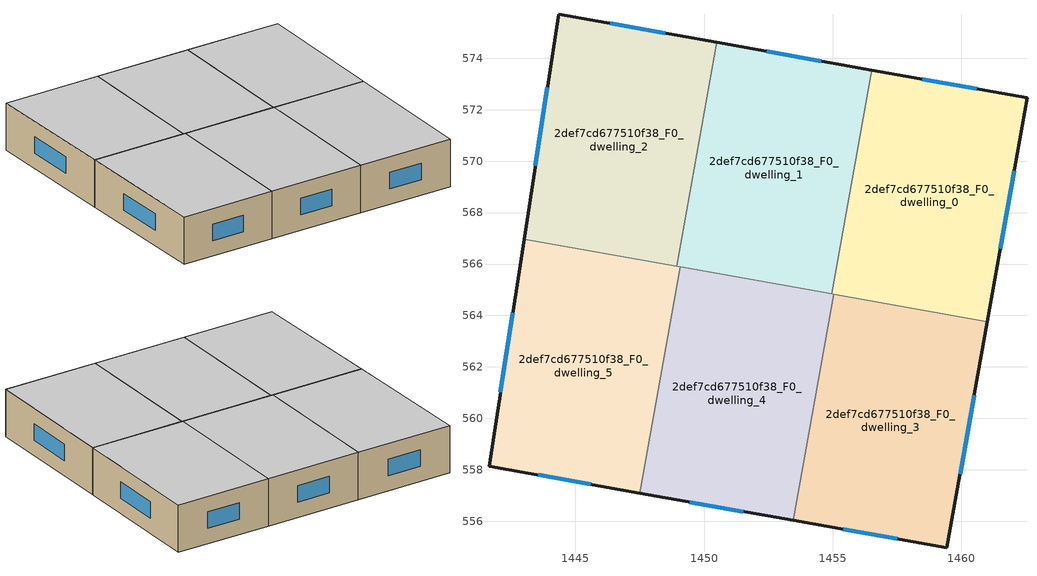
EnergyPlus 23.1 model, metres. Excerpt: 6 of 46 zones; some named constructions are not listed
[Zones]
2def7cd677510f38_F0_dwelling_0
 floor ground (EU_floor_Construction): 1462.55,572.46 1461.01,563.77 1454.97,564.84 1456.52,573.54 z0
 wall outside (EU_wall_Construction): 1461.01,563.77 1462.55,572.46 1456.52,573.54 z0:3
 wall to 2def7cd677510f38_F0_dwelling_1 (EU_wall_Construction): 1456.52,573.54 1454.97,564.84 z0:3
 wall to 2def7cd677510f38_F0_dwelling_3 (EU_wall_Construction): 1455.04,564.83 1461.01,563.77 z0:3
 wall to 2def7cd677510f38_F0_dwelling_4 (EU_wall_Construction): 1454.97,564.84 1455.04,564.83 z0:3
 window (EU_Window_Construction): 1461.51,566.59 1462.05,569.63 / 1460.59,572.81 1458.48,573.19 z0.98:2.02
 ceiling to 2def7cd677510f38_F1_dwelling_0 (EU_floor_Construction): 1461.01,563.77 1462.55,572.46 1456.52,573.54 1454.97,564.84 z3
2def7cd677510f38_F0_dwelling_1
 floor ground (EU_floor_Construction): 1456.52,573.54 1454.97,564.84 1448.94,565.92 1450.49,574.62 z0
 wall outside (EU_wall_Construction): 1456.52,573.54 1450.49,574.62 z0:3
 wall to 2def7cd677510f38_F0_dwelling_2 (EU_wall_Construction): 1450.49,574.62 1448.94,565.92 z0:3
 wall to 2def7cd677510f38_F0_dwelling_4 (EU_wall_Construction): 1449.07,565.89 1454.97,564.84 z0:3
 wall to 2def7cd677510f38_F0_dwelling_5 (EU_wall_Construction): 1448.94,565.92 1449.07,565.89 z0:3
 window (EU_Window_Construction): 1454.56,573.89 1452.45,574.26 z0.98:2.02
 ceiling to 2def7cd677510f38_F1_dwelling_1 (EU_floor_Construction): 1454.97,564.84 1456.52,573.54 1450.49,574.62 1448.94,565.92 z3
2def7cd677510f38_F0_dwelling_2
 floor ground (EU_floor_Construction): 1450.49,574.62 1448.94,565.92 1443.01,566.97 1444.35,575.71 z0
 wall outside (EU_wall_Construction): 1450.49,574.62 1444.35,575.71 1443.01,566.97 z0:3
 wall to 2def7cd677510f38_F0_dwelling_5 (EU_wall_Construction): 1443.01,566.97 1448.94,565.92 z0:3
 window (EU_Window_Construction): 1443.92,572.87 1443.44,569.81 / 1448.49,574.97 1446.35,575.35 z0.98:2.02
 ceiling to 2def7cd677510f38_F1_dwelling_2 (EU_floor_Construction): 1448.94,565.92 1450.49,574.62 1444.35,575.71 1443.01,566.97 z3
2def7cd677510f38_F0_dwelling_3
 floor ground (EU_floor_Construction): 1461.01,563.77 1459.44,554.97 1453.47,556.03 1455.04,564.83 z0
 wall outside (EU_wall_Construction): 1453.47,556.03 1459.44,554.97 1461.01,563.77 z0:3
 wall to 2def7cd677510f38_F0_dwelling_4 (EU_wall_Construction): 1455.04,564.83 1453.47,556.03 z0:3
 window (EU_Window_Construction): 1459.95,557.83 1460.5,560.91 / 1455.42,555.69 1457.5,555.32 z0.98:2.02
 ceiling to 2def7cd677510f38_F1_dwelling_3 (EU_floor_Construction): 1459.44,554.97 1461.01,563.77 1455.04,564.83 1453.47,556.03 z3
2def7cd677510f38_F0_dwelling_4
 floor ground (EU_floor_Construction): 1455.04,564.83 1453.47,556.03 1447.51,557.1 1449.07,565.89 z0
 wall outside (EU_wall_Construction): 1447.51,557.1 1453.47,556.03 z0:3
 wall to 2def7cd677510f38_F0_dwelling_5 (EU_wall_Construction): 1449.07,565.89 1447.51,557.1 z0:3
 window (EU_Window_Construction): 1449.45,556.75 1451.53,556.38 z0.98:2.02
 ceiling to 2def7cd677510f38_F1_dwelling_4 (EU_floor_Construction): 1453.47,556.03 1455.04,564.83 1449.07,565.89 1447.51,557.1 z3
2def7cd677510f38_F0_dwelling_5
 floor ground (EU_floor_Construction): 1449.07,565.89 1447.51,557.1 1441.64,558.14 1443.01,566.97 z0
 wall outside (EU_wall_Construction): 1443.01,566.97 1441.64,558.14 1447.51,557.1 z0:3
 window (EU_Window_Construction): 1443.55,557.8 1445.6,557.44 / 1442.56,564.1 1442.09,561.01 z0.98:2.02
 ceiling to 2def7cd677510f38_F1_dwelling_5 (EU_floor_Construction): 1447.51,557.1 1449.07,565.89 1443.01,566.97 1441.64,558.14 z3
[SCHEDULE:FILE] Column Number=1; Rows to Skip at Top=0; Number of Hours of Data=8760; Column Separator=Comma; Interpolate to Timestep=No; Minutes per Item=60; Adjust Schedule for Daylight Savings=Yes
Name | File
EU_Step8_GainSchedule_2def7cd677510f38_F4_dwelling_5_f000 | ../../schedules/2def7cd677510f38/2def7cd677510f38_F4_dwelling_5_f000_gain.csv
EU_Step8_GainSchedule_2def7cd677510f38_F5_dwelling_0_f000 | ../../schedules/2def7cd677510f38/2def7cd677510f38_F5_dwelling_0_f000_gain.csv
EU_Step8_GainSchedule_2def7cd677510f38_F5_dwelling_1_f000 | ../../schedules/2def7cd677510f38/2def7cd677510f38_F5_dwelling_1_f000_gain.csv
EU_Step8_GainSchedule_2def7cd677510f38_F5_dwelling_2_f000 | ../../schedules/2def7cd677510f38/2def7cd677510f38_F5_dwelling_2_f000_gain.csv
EU_Step8_GainSchedule_2def7cd677510f38_F5_dwelling_3_f000 | ../../schedules/2def7cd677510f38/2def7cd677510f38_F5_dwelling_3_f000_gain.csv
EU_Step8_GainSchedule_2def7cd677510f38_F5_dwelling_4_f000 | ../../schedules/2def7cd677510f38/2def7cd677510f38_F5_dwelling_4_f000_gain.csv
EU_Step8_GainSchedule_2def7cd677510f38_F5_dwelling_5_f000 | ../../schedules/2def7cd677510f38/2def7cd677510f38_F5_dwelling_5_f000_gain.csv
